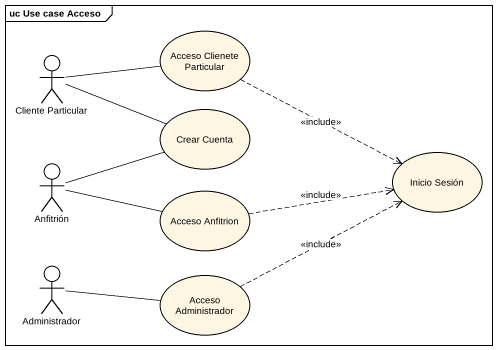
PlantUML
@startuml
mainframe uc Use case Acceso
actor "Cliente Particular" as Cliente_Particular
usecase "Acceso Clienete Particular" as Acceso_Clienete_Particular
usecase "Crear Cuenta" as Crear_Cuenta
actor Anfitrión
usecase "Inicio Sesión" as Inicio_Sesión
usecase "Acceso Anfitrion" as Acceso_Anfitrion
actor Administrador
usecase "Acceso Administrador" as Acceso_Administrador
Cliente_Particular -right- Acceso_Clienete_Particular
Cliente_Particular -right- Crear_Cuenta
Acceso_Clienete_Particular .right.> Inicio_Sesión : <<include>>
Anfitrión -right- Crear_Cuenta
Anfitrión -right- Acceso_Anfitrion
Acceso_Anfitrion .right.> Inicio_Sesión : <<include>>
Administrador -right- Acceso_Administrador
Acceso_Administrador .right.> Inicio_Sesión : <<include>>
@enduml
